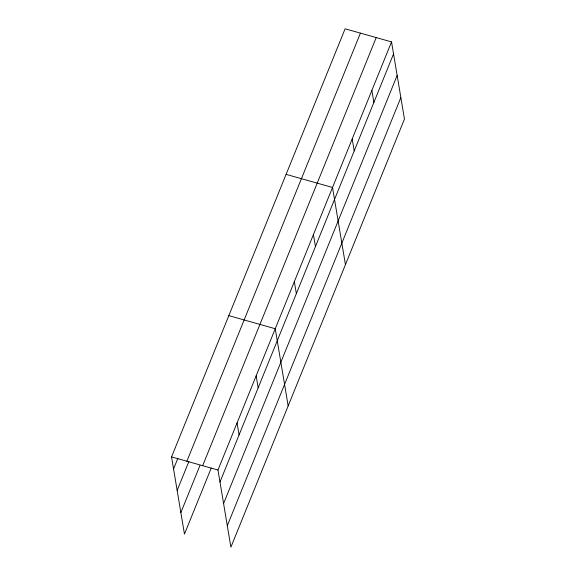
<?xml version="1.0" encoding="UTF-8"?>
<svg xmlns="http://www.w3.org/2000/svg" width="576" height="576" viewBox="0 0 576 576"><rect width="100%" height="100%" fill="white"/><g stroke="black" fill="none" stroke-linecap="round" stroke-linejoin="round"><path stroke-width="0.86" d="M211.255 468L184.464 534.096L171.547 456.919L345.11 28.8L391.536 41.904L404.453 119.081L230.89 547.2L217.973 470.016L391.536 41.904M173.556 468.922L177.912 458.179M186.869 461.239L360.432 33.12M177.156 490.428L188.878 461.513M180.864 512.59L199.958 465.494M202.651 465.696L376.214 37.577M219.982 482.018L393.545 53.899M223.582 503.532L397.145 75.413M227.29 525.694L400.853 97.574M286.099 174.362L332.525 187.459L345.442 264.643M228.823 315.641L275.249 328.738L288.166 405.922M171.547 456.919L217.973 470.016M371.866 90.425L373.874 102.42M352.195 138.938L354.204 150.941M313.43 234.554L315.439 246.557M294.343 281.65L296.345 293.645M256.154 375.833L258.163 387.835M237.06 422.928L239.069 434.923"/></g></svg>
